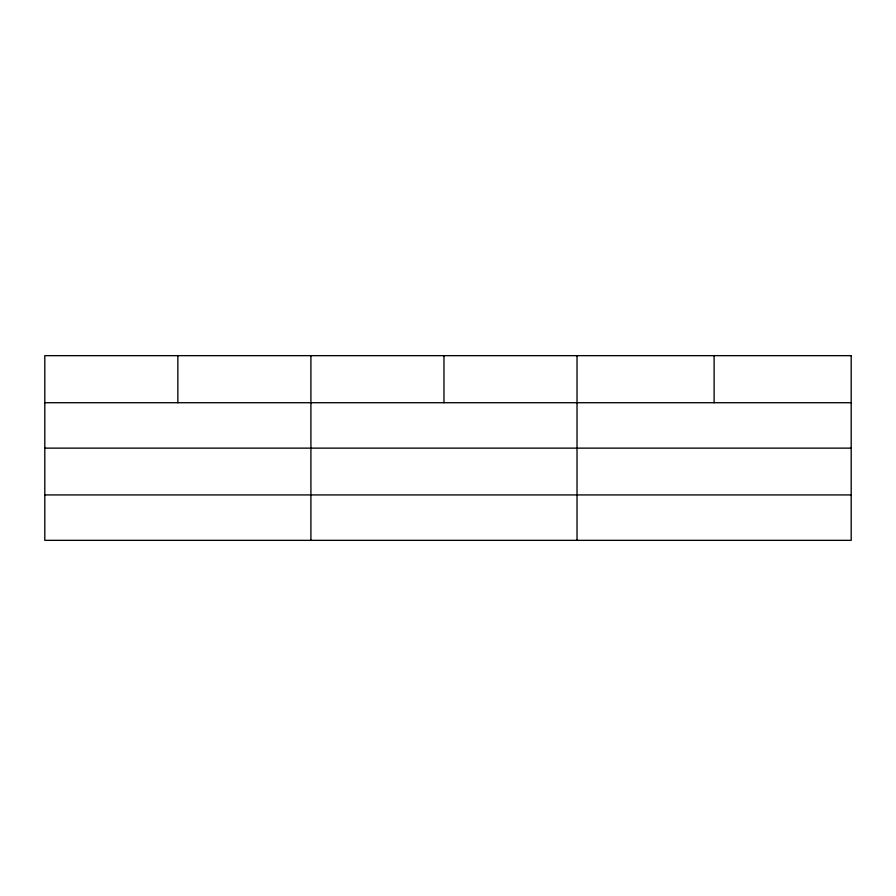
<?xml version="1.0" encoding="UTF-8"?>
<svg xmlns="http://www.w3.org/2000/svg" width="896" height="896" viewBox="0 0 896 896"><rect width="100%" height="100%" fill="white"/><g stroke="black" fill="none" stroke-linecap="round" stroke-linejoin="round"><path stroke-width="1.34" d="M44.8 402.718L851.2 402.718M44.8 448.134L851.2 448.134M44.8 494.928L851.2 494.928M714.112 355.656L714.112 402.718M577.024 355.656L577.024 540.344M443.968 355.656L443.968 402.718M310.912 355.656L310.912 540.344M177.856 355.656L177.856 402.718M851.2 355.656L44.8 355.656L44.8 540.344L851.2 540.344L851.2 355.656"/></g></svg>
